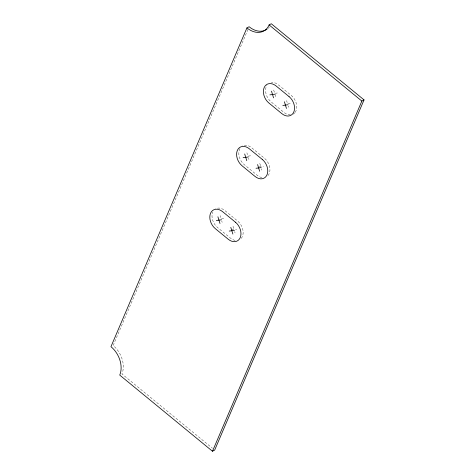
<?xml version="1.0" encoding="UTF-8"?>
<svg xmlns="http://www.w3.org/2000/svg" width="475" height="475" viewBox="0 0 475 475"><rect width="100%" height="100%" fill="white"/><g stroke="black" fill="none" stroke-linecap="round" stroke-linejoin="round"><path stroke-width="0.36" stroke-dasharray="2.38 1.78" d="M247.95 29.468L113.145 345.515A21.375 15.36 62 0 1 121.933 373.932L212.384 448.204M275.369 93.254L277.329 92.993M290.231 103.586L287.618 103.942L286.579 100.593M250.539 155.806L247.92 156.156L246.887 152.808M258.863 167.016L263.441 166.398M223.743 218.619L221.13 218.969L220.097 215.62M231.42 229.918L236.645 229.211M288.236 105.949L288.652 107.291M273.677 89.995L274.716 93.343M275.126 94.685L275.749 96.692M259.789 163.406L260.822 166.755M261.446 168.762L261.862 170.103M248.544 158.169L248.959 159.505M232.999 226.219L234.033 229.567M234.656 231.574L235.066 232.916M221.754 220.982L222.163 222.318M269.479 26.849A21.375 15.36 62 0 1 267.556 28.791M290.421 114.873A11.578 8.318 62 0 1 283.991 112.444L271.088 101.852A11.578 8.318 62 0 1 266.873 85.405M295.135 112.355A11.578 8.318 62 0 0 291.246 95.433L278.344 84.841A11.578 8.318 62 0 0 271.35 82.46M294.779 112.795A11.578 8.318 62 0 1 293.063 114.154M261.873 177.561A11.578 8.318 62 0 1 257.195 175.257L244.292 164.665A11.578 8.318 62 0 1 240.083 148.218M267.989 175.607A11.578 8.318 62 0 0 264.45 158.246L251.548 147.654A11.578 8.318 62 0 0 242.476 145.944M235.083 240.374A11.578 8.318 62 0 1 230.405 238.07L217.502 227.477A11.578 8.318 62 0 1 212.741 212.088M241.193 238.42A11.578 8.318 62 0 0 237.66 221.059L224.758 210.467A11.578 8.318 62 0 0 215.68 208.757"/><path stroke-width="0.71" d="M246.929 27.906L110.96 346.679A21.375 15.36 62 0 1 119.742 375.096L212.485 451.25L214.676 450.086L364.04 99.904L271.296 23.75L269.111 24.914A21.375 15.36 62 0 1 246.929 27.906L249.12 26.742A21.375 15.36 62 0 0 267.027 29.189M212.485 451.25L361.855 101.068L364.04 99.904M269.913 94.863L275.138 94.157M282.815 105.456L288.04 104.749M243.117 157.676L248.348 156.97M256.025 168.269L261.25 167.562M216.327 220.489L221.558 219.783M229.229 231.082L234.46 230.375M269.111 24.914L361.855 101.068M284.394 101.751L286.467 108.454M271.492 91.158L273.558 97.856M257.598 164.57L259.671 171.267M244.696 153.971L246.768 160.669M230.808 227.382L232.881 234.08M217.906 216.784L219.978 223.482M289.055 96.597L276.153 86.005A11.578 8.318 62 0 0 264.142 87.62A11.578 8.318 62 0 0 268.897 103.016L281.8 113.608A11.578 8.318 62 0 0 293.817 111.987A11.578 8.318 62 0 0 289.055 96.597M262.265 159.41L249.363 148.817A11.578 8.318 62 0 0 237.346 150.433A11.578 8.318 62 0 0 242.107 165.828L255.01 176.421A11.578 8.318 62 0 0 267.021 174.8A11.578 8.318 62 0 0 262.265 159.41M235.469 222.223L222.567 211.63A11.578 8.318 62 0 0 210.556 213.251A11.578 8.318 62 0 0 215.312 228.641L228.214 239.234A11.578 8.318 62 0 0 240.231 237.613A11.578 8.318 62 0 0 235.469 222.223"/></g></svg>
